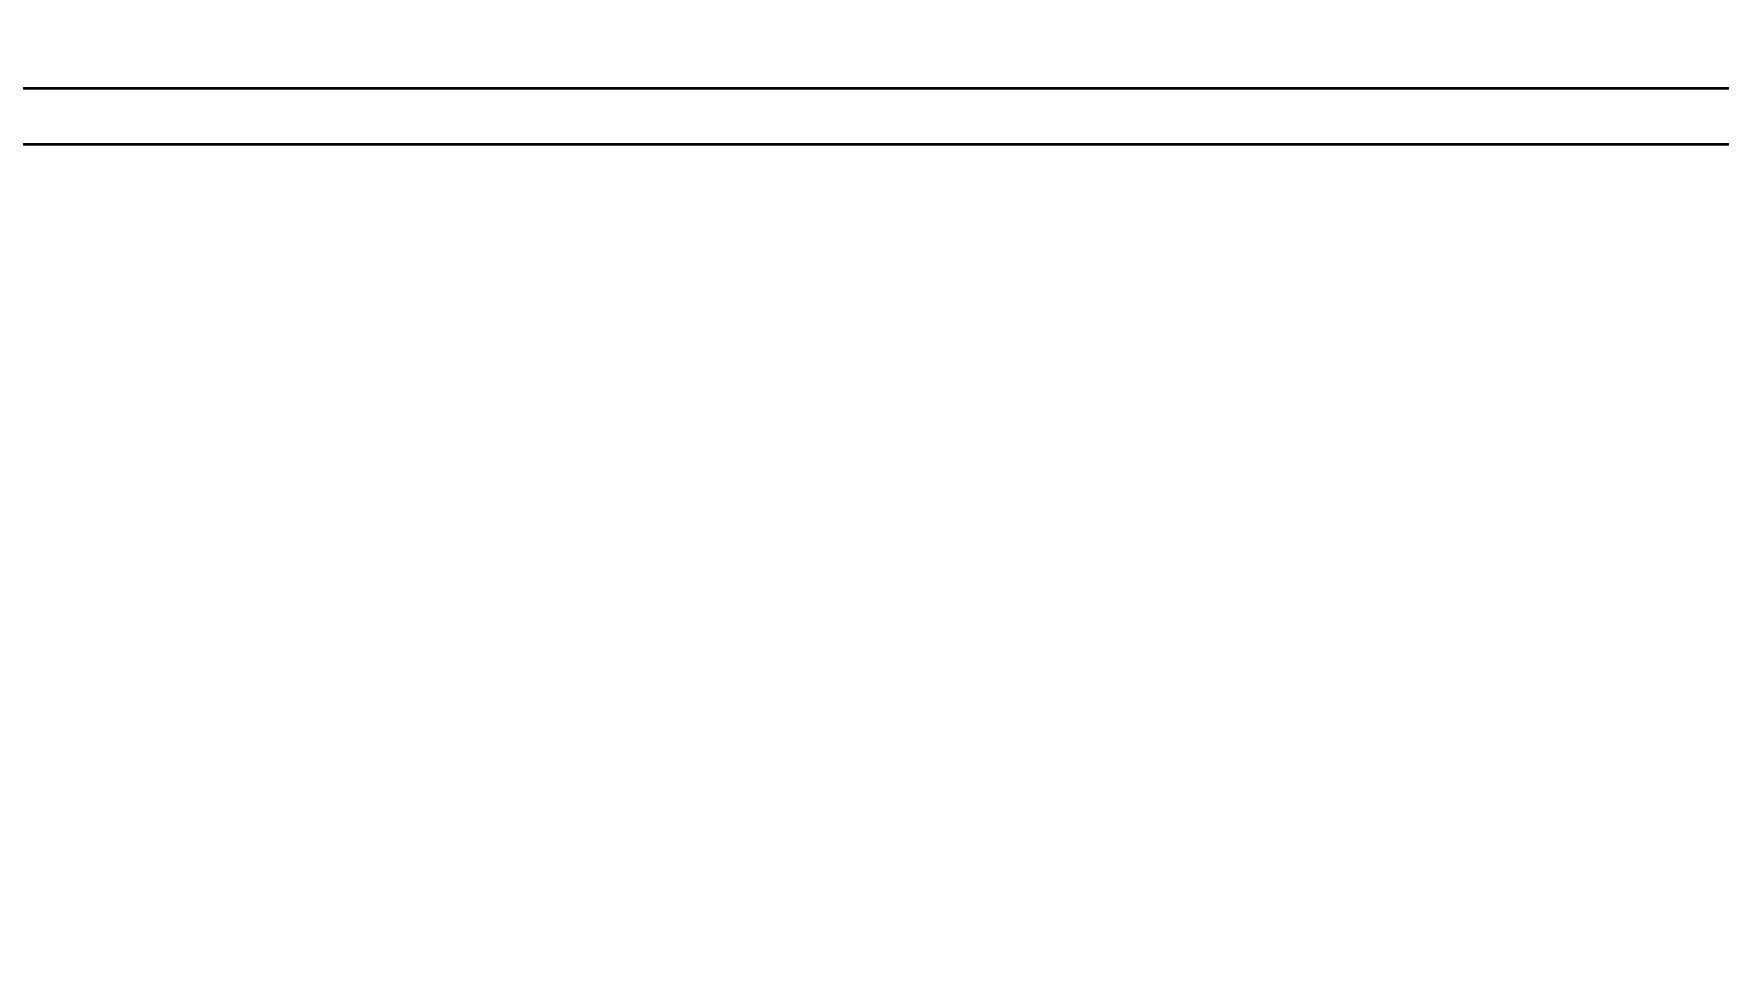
# Model space of a CAD drawing. Header units: millimetres. Extents: x 0 to 14850, y -38768 to 10500.
# Drawn here: x 3728 to 7457, y -1817 to 245 of the extents above; entities that cross this region are included whole.
import ezdxf

# ---------------------------------------------------------------- set-up
doc = ezdxf.new("R2010")
doc.units = ezdxf.units.MM
doc.header["$LTSCALE"] = 25
doc.layers.get('0').update_dxf_attribs({"lineweight": 18})
doc.layers.add('Border', color=7, linetype='Continuous', lineweight=35)
doc.layers.add('Dimension', color=7, linetype='Continuous', lineweight=18)
doc.styles.add('Title', font='arial.ttf')
doc.dimstyles.new('Default - Method 2b', dxfattribs={"dimscale": 25, "dimtxt": 3, "dimasz": 2.5, "dimexe": 3, "dimexo": 0.5, "dimgap": 0.7, "dimtad": 0, "dimtoh": 1, "dimdec": 1, "dimrnd": 1e-08, "dimtxsty": 'Title', "dimcen": 0.09, "dimdle": 10, "dimclrd": 256, "dimclre": 256, "dimclrt": 7, "dimadec": 0, "dimazin": 2, "dimtfac": 0.833333, "dimtdec": 1, "dimtmove": 0, "dimatfit": 3, "dimfxl": 1, "dimtolj": 1, "dimlwd": -1, "dimlwe": -1, "dimarcsym": 0})

# ---------------------------------------------------------------- blocks, each defined once
blk = doc.blocks.new('Borders Bigadan Border')
at = {"layer": 'Border'}
for p, q in [((20, 5), (589, 5)), ((594, 0), (0, 0))]:
    blk.add_line(p, q, dxfattribs=at)
blk = doc.blocks.new('*D49')
at = {"layer": 'Defpoints', "color": 0, "transparency": 16777216}
for p in [(4831.7, 7436.9), (822.5, 7008.3), (6810.5, 6798.7), (3823.4, -38768.2)]:
    blk.add_point(p, dxfattribs=at)
at = {"layer": 'Dimension', "transparency": 16777216}
for p, q in [((821.7, 7020.8), (795.3, 7423.8)), ((6811.3, 6811.2), (6851.4, 7423.8))]:
    blk.add_line(p, q, dxfattribs=at)
blk.add_arc((3823.4, -38768.2), 46216.1, 86.32687, 93.67315, dxfattribs=at)
for points in [[(863.2, 7342.6), (861.9, 7363.4), (800.2, 7349)], [(6784.8, 7363.4), (6783.5, 7342.6), (6846.5, 7349)]]:
    blk.add_solid(points, dxfattribs=at)
at = {"layer": 'Dimension', "color": 7, "transparency": 16777216, "insert": (3778.9, 7465.4), "char_height": 75, "attachment_point": 7, "style": 'Title'}
blk.add_mtext('\\A1;8°', dxfattribs=at)

msp = doc.modelspace()

# ---------------------------------------------------------------- block references
at = {"xscale": 25, "yscale": 25, "zscale": 25}
msp.add_blockref('Borders Bigadan Border', (0, 0), dxfattribs=at)

# ---------------------------------------------------------------- dimensions: what is measured, and where the dimension line sits
at = {"layer": 'Dimension'}
dim = msp.add_angular_dim_3p(base=(4831.73, 7436.95), center=(3823.37, -38768.17), p1=(6810.47, 6798.71), p2=(822.51, 7008.3), dimstyle='Default - Method 2b', override={"dimgap": 0.7, "dimtad": 3, "dimtih": 1, "dimadec": 0, "dimtol": 0, "dimlim": 0, "dimtp": 0, "dimtm": 0, "dimtdec": 0}, dxfattribs=at)
dim.commit()
dim.dimension.update_dxf_attribs({"geometry": '*D49', "text_midpoint": (3823.36, 7447.95), "dimtype": 165})

doc.saveas('drawing.dxf')
